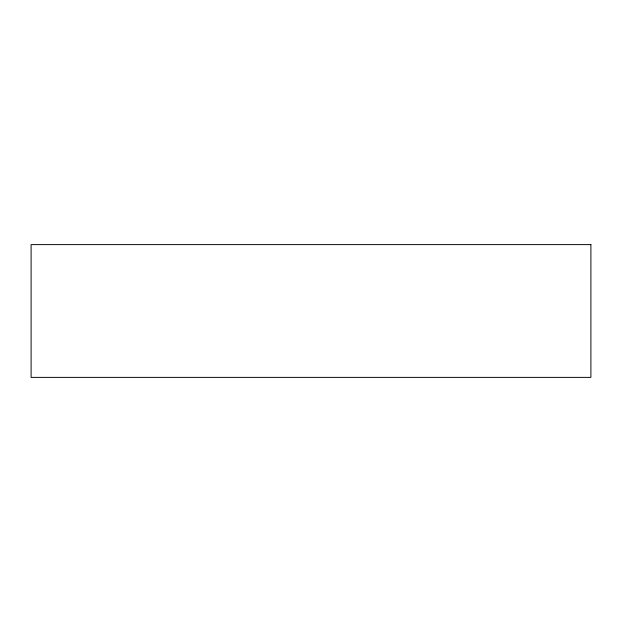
<?xml version="1.0" encoding="UTF-8"?>
<svg xmlns="http://www.w3.org/2000/svg" width="622" height="622" viewBox="0 0 622 622"><rect width="100%" height="100%" fill="white"/><g stroke="black" fill="none" stroke-linecap="round" stroke-linejoin="round"><path stroke-width="0.93" d="M590.9 244.617L31.1 244.617L31.1 377.383L590.9 377.383L590.9 244.617"/></g></svg>
